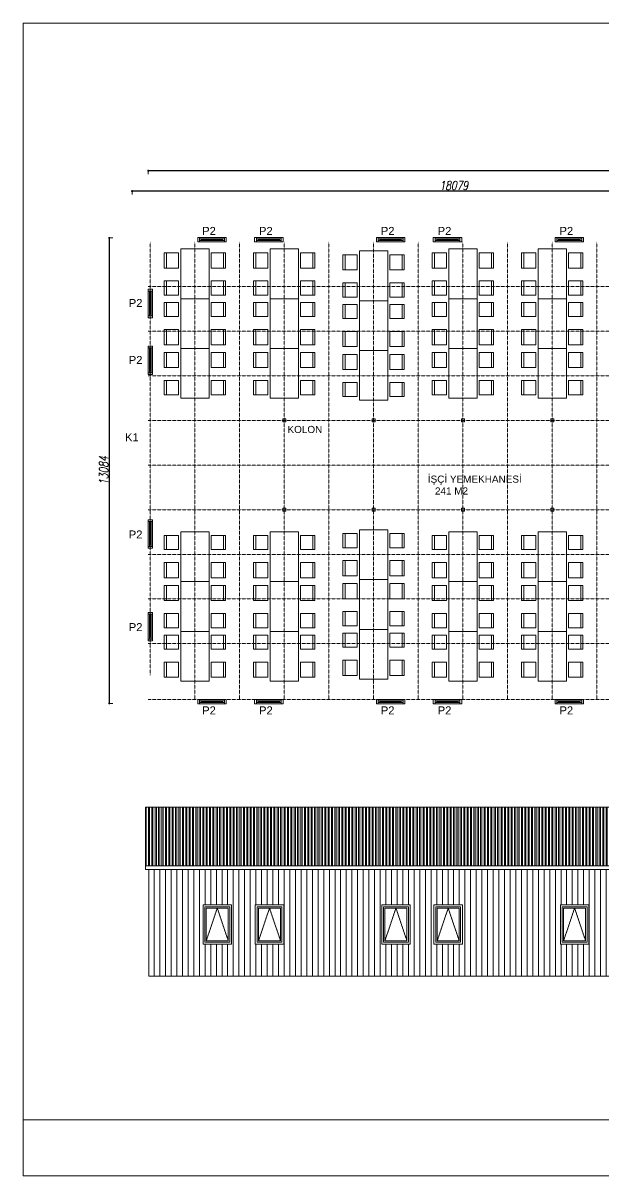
# Model space of a CAD drawing. Header units: millimetres. Extents: x 2046572 to 2142688, y 118270 to 150679.
# Drawn here: x 2046572 to 2062892, y 118270 to 150679 of the extents above; entities that cross this region are included whole.
import ezdxf

# ---------------------------------------------------------------- set-up
doc = ezdxf.new("R2010")
doc.units = ezdxf.units.MM
doc.header["$LTSCALE"] = 0.5
for name, pattern in [('CENTER2', [28.575, 19.05, -3.175, 3.175, -3.175]), ('CONTINU', [0]), ('DASHED2', [0.375, 0.25, -0.125]), ('HIDDEN2', [4.7625, 3.175, -1.5875])]:
    doc.linetypes.add(name, pattern=pattern)
doc.layers.get('0').update_dxf_attribs({"lineweight": 13})
for name, color, linetype, lineweight in [('AKS', 31, 'CENTER2', 0), ('KAPI', 213, 'Continuous', 13), ('OLCU', 7, 'Continuous', 15), ('PENCERE', 142, 'Continuous', 13), ('TARAMA', 251, 'Continuous', 5), ('TEFRİS-M', 232, 'Continuous', 5), ('TEFRİŞŞ', 1, 'Continuous', 9)]:
    doc.layers.add(name, color=color, linetype=linetype, lineweight=lineweight)
doc.layers.add('MAHALLER', color=231, linetype='Continuous')
doc.layers.add('ÖLÇÜ', color=7, linetype='Continuous', lineweight=9, true_color=0x908370)
doc.styles.add('Arch-Dim', font='italic8.shx', dxfattribs={"width": 0.75})
doc.styles.add('T3', font='arial.ttf')
doc.dimstyles.new('NURİŞ', dxfattribs={"dimtxt": 200, "dimasz": 1, "dimexe": 10, "dimexo": 50, "dimgap": 30, "dimtad": 1, "dimdec": 0, "dimrnd": 0.1, "dimzin": 12, "dimdsep": 46, "dimtxsty": 'Arch-Dim', "dimblk1": 'dot', "dimblk2": 'dot1', "dimsah": 1, "dimcen": 1, "dimse1": 1, "dimse2": 1, "dimclrd": 256, "dimclre": 256, "dimclrt": 256, "dimadec": 1, "dimazin": 3, "dimtfac": 1, "dimtdec": 0, "dimtix": 1, "dimtmove": 2, "dimatfit": 3, "dimfxl": 1, "dimtolj": 1, "dimtzin": 0, "dimarcsym": 0})

# ---------------------------------------------------------------- blocks, each defined once
blk = doc.blocks.new('dot')
at = {"layer": 'OLCU'}
h = blk.add_hatch(color=256, dxfattribs=at)
h.paths.add_polyline_path([(0, 15), (0, 0), (15, 0, 0.414214)])
h.paths.add_polyline_path([(0, 15, 0.414214), (-15, 0), (0, 0)])
h.paths.add_polyline_path([(-15, 0, 0.414214), (0, -15), (0, 0)])
h.paths.add_polyline_path([(15, 0), (0, 0), (0, -15, 0.414214)])
for p, q in [((-25, 0), (25, 0)), ((0, 25), (0, -100))]:
    blk.add_line(p, q, dxfattribs=at)
blk.add_circle((0, 0), 15, dxfattribs=at)
blk = doc.blocks.new('dot1')
at = {"layer": 'OLCU'}
h = blk.add_hatch(color=256, dxfattribs=at)
h.paths.add_polyline_path([(0, -15), (0, 0), (-15, 0, 0.414214)])
h.paths.add_polyline_path([(0, -15, 0.414214), (15, 0), (0, 0)])
h.paths.add_polyline_path([(15, 0, 0.414214), (0, 15), (0, 0)])
h.paths.add_polyline_path([(-15, 0), (0, 0), (0, 15, 0.414214)])
for p, q in [((25, 0), (-25, 0)), ((0, -25), (0, 100))]:
    blk.add_line(p, q, dxfattribs=at)
blk.add_circle((0, 0), 15, dxfattribs=at)
blk = doc.blocks.new('*D23')
at = {"layer": 'Defpoints', "color": 0, "linetype": 'CONTINU', "transparency": 16777216}
for p in [(2050145, 144639), (2048994, 131555), (2050145, 131555)]:
    blk.add_point(p, dxfattribs=at)
at = {"layer": 'ÖLÇÜ', "linetype": 'CONTINU', "lineweight": -2, "transparency": 16777216}
blk.add_line((2048994, 144638), (2048994, 131556), dxfattribs=at)
for name, p, rotation in [('dot', (2048994, 144639), 90), ('dot1', (2048994, 131555), 270)]:
    blk.add_blockref(name, p, dxfattribs=dict(at, rotation=rotation))
at = {"layer": 'ÖLÇÜ', "linetype": 'CONTINU', "transparency": 16777216, "insert": (2048839, 138097), "char_height": 250, "attachment_point": 5, "rotation": 90, "style": 'Arch-Dim'}
blk.add_mtext('\\A1;13084', dxfattribs=at)
blk = doc.blocks.new('80x110')
at = {"layer": 'PENCERE'}
for p, q in [((1931734, 147171), (1930934, 147171)), ((1931734, 147051), (1930934, 147051)), ((1931034, 147086), (1931034, 147136)), ((1931634, 147111), (1931034, 147111)), ((1931634, 147086), (1931634, 147136))]:
    blk.add_line(p, q, dxfattribs=at)
for points in [[(1930984, 147171), (1930934, 147171), (1930934, 147051), (1930984, 147051)], [(1931684, 147171), (1931734, 147171), (1931734, 147051), (1931684, 147051)], [(1931684, 147086), (1931684, 147136), (1930984, 147136), (1930984, 147086)]]:
    blk.add_lwpolyline(points, close=True, dxfattribs=at)
blk = doc.blocks.new('*D29')
at = {"layer": 'Defpoints', "color": 0, "linetype": 'CONTINU', "transparency": 16777216}
for p in [(2049637, 145957), (2049637, 144529), (2067715, 144529)]:
    blk.add_point(p, dxfattribs=at)
at = {"layer": 'ÖLÇÜ', "linetype": 'CONTINU', "lineweight": -2, "transparency": 16777216}
blk.add_line((2067714, 145957), (2049638, 145957), dxfattribs=at)
at = {"layer": 'ÖLÇÜ', "linetype": 'CONTINU', "lineweight": -2, "transparency": 16777216, "rotation": 180}
blk.add_blockref('dot1', (2049637, 145957), dxfattribs=at)
at = {"layer": 'ÖLÇÜ', "linetype": 'CONTINU', "lineweight": -2, "transparency": 16777216}
blk.add_blockref('dot', (2067715, 145957), dxfattribs=at)
at = {"layer": 'ÖLÇÜ', "linetype": 'CONTINU', "transparency": 16777216, "insert": (2058676, 146112), "char_height": 250, "attachment_point": 5, "style": 'Arch-Dim'}
blk.add_mtext('\\A1;18079', dxfattribs=at)
blk = doc.blocks.new('*D30')
at = {"layer": 'Defpoints', "color": 0, "linetype": 'CONTINU', "transparency": 16777216}
for p in [(2050090, 146529), (2091615, 144639), (2050090, 144529)]:
    blk.add_point(p, dxfattribs=at)
at = {"layer": 'ÖLÇÜ', "linetype": 'CONTINU', "lineweight": -2, "transparency": 16777216}
blk.add_line((2091614, 146529), (2050091, 146529), dxfattribs=at)
at = {"layer": 'ÖLÇÜ', "linetype": 'CONTINU', "lineweight": -2, "transparency": 16777216, "rotation": 180}
blk.add_blockref('dot1', (2050090, 146529), dxfattribs=at)
at = {"layer": 'ÖLÇÜ', "linetype": 'CONTINU', "lineweight": -2, "transparency": 16777216}
blk.add_blockref('dot', (2091615, 146529), dxfattribs=at)
at = {"layer": 'ÖLÇÜ', "linetype": 'CONTINU', "transparency": 16777216, "insert": (2070853, 146684), "char_height": 250, "attachment_point": 5, "style": 'Arch-Dim'}
blk.add_mtext('\\A1;41525', dxfattribs=at)
blk = doc.blocks.new('YEMEK MASASI 4 KİŞİLİK')
for p, q in [((204766, 129592), (204338, 129592)), ((204338, 129592), (204338, 129192)), ((204766, 129526), (204338, 129526)), ((204766, 129192), (204766, 129592)), ((205127, 129192), (205127, 129592)), ((205127, 129592), (205527, 129592)), ((205527, 129526), (205127, 129526)), ((205527, 129592), (205527, 129192)), ((205629, 129131), (204229, 129131)), ((204229, 129131), (204229, 128331)), ((204338, 129192), (204766, 129192)), ((205527, 129192), (205127, 129192)), ((205629, 128331), (205629, 129131)), ((204229, 128331), (205629, 128331)), ((204338, 128270), (204766, 128270)), ((204338, 127870), (204338, 128270)), ((204766, 128270), (204766, 127870)), ((205527, 128270), (205127, 128270)), ((205127, 128270), (205127, 127870)), ((205527, 127870), (205527, 128270)), ((204766, 127932), (204338, 127932)), ((204766, 127870), (204338, 127870)), ((205527, 127932), (205127, 127932)), ((205127, 127870), (205527, 127870))]:
    blk.add_line(p, q)

msp = doc.modelspace()

# ---------------------------------------------------------------- hatches: boundary and pattern name
at = {"layer": 'TARAMA', "lineweight": 0}
h = msp.add_hatch(dxfattribs=at)
h.set_pattern_fill('ANSI32,_O', color=256, scale=10, angle=45)
h.set_pattern_definition([(90, (171383.35, 10974.64), (-95.25, 2e-14), []), (90, (171415.1, 11006.39), (-95.25, 2e-14), [])])
h.paths.add_polyline_path([(2050008.4, 126987.9), (2091715.3, 126987.9), (2091715.3, 128587.9), (2050008.4, 128637.9)])
h = msp.add_hatch(dxfattribs=at)
h.set_pattern_fill('ANSI31', color=256, scale=50, angle=45)
h.paths.add_polyline_path([(2084244.8, 125887.9), (2085144.8, 125887.9), (2085144.8, 123887.9), (2091615.3, 123887.9), (2091615.3, 126887.9), (2050108.4, 126887.9), (2050108.4, 123887.9), (2065561, 123887.9), (2065561, 125887.9), (2066461, 125887.9), (2067361, 125887.9), (2067361, 123887.9), (2084244.8, 123887.9)])
h.paths.add_polyline_path([(2069378, 124787.9), (2068578, 124787.9), (2068578, 125887.9), (2069378, 125887.9)], flags=16)
h.paths.add_polyline_path([(2069328, 124837.9), (2068628, 124837.9), (2068628, 125837.9), (2069328, 125837.9)], flags=0)
h.paths.add_polyline_path([(2069288, 124877.9), (2068668, 124877.9), (2068668, 125797.9), (2069288, 125797.9)], flags=0)
h.paths.add_polyline_path([(2080527.7, 125887.9), (2081327.7, 125887.9), (2081327.7, 124787.9), (2080527.7, 124787.9)], flags=16)
h.paths.add_polyline_path([(2080577.7, 125837.9), (2081277.7, 125837.9), (2081277.7, 124837.9), (2080577.7, 124837.9)], flags=0)
h.paths.add_polyline_path([(2080617.7, 125797.9), (2081237.7, 125797.9), (2081237.7, 124877.9), (2080617.7, 124877.9)], flags=0)
h.paths.add_polyline_path([(2063936.7, 124787.9), (2063136.7, 124787.9), (2063136.7, 125887.9), (2063936.7, 125887.9)], flags=16)
h.paths.add_polyline_path([(2063886.7, 124837.9), (2063186.7, 124837.9), (2063186.7, 125837.9), (2063886.7, 125837.9)], flags=0)
h.paths.add_polyline_path([(2063846.7, 124877.9), (2063226.7, 124877.9), (2063226.7, 125797.9), (2063846.7, 125797.9)], flags=0)
h.paths.add_polyline_path([(2062468.4, 124787.9), (2061668.4, 124787.9), (2061668.4, 125887.9), (2062468.4, 125887.9)], flags=16)
h.paths.add_polyline_path([(2062418.4, 124837.9), (2061718.4, 124837.9), (2061718.4, 125837.9), (2062418.4, 125837.9)], flags=0)
h.paths.add_polyline_path([(2062378.4, 124877.9), (2061758.4, 124877.9), (2061758.4, 125797.9), (2062378.4, 125797.9)], flags=0)
h.paths.add_polyline_path([(2086768.4, 125887.9), (2087568.4, 125887.9), (2087568.4, 124787.9), (2086768.4, 124787.9)], flags=16)
h.paths.add_polyline_path([(2086818.4, 125837.9), (2087518.4, 125837.9), (2087518.4, 124837.9), (2086818.4, 124837.9)], flags=0)
h.paths.add_polyline_path([(2086858.4, 125797.9), (2087478.4, 125797.9), (2087478.4, 124877.9), (2086858.4, 124877.9)], flags=0)
h.paths.add_polyline_path([(2058916.7, 124787.9), (2058116.7, 124787.9), (2058116.7, 125887.9), (2058916.7, 125887.9)], flags=16)
h.paths.add_polyline_path([(2058866.7, 124837.9), (2058166.7, 124837.9), (2058166.7, 125837.9), (2058866.7, 125837.9)], flags=0)
h.paths.add_polyline_path([(2058826.7, 124877.9), (2058206.7, 124877.9), (2058206.7, 125797.9), (2058826.7, 125797.9)], flags=0)
h.paths.add_polyline_path([(2057448.4, 124787.9), (2056648.4, 124787.9), (2056648.4, 125887.9), (2057448.4, 125887.9)], flags=16)
h.paths.add_polyline_path([(2057398.4, 124837.9), (2056698.4, 124837.9), (2056698.4, 125837.9), (2057398.4, 125837.9)], flags=0)
h.paths.add_polyline_path([(2057358.4, 124877.9), (2056738.4, 124877.9), (2056738.4, 125797.9), (2057358.4, 125797.9)], flags=0)
h.paths.add_polyline_path([(2089491.7, 125887.9), (2090291.7, 125887.9), (2090291.7, 124787.9), (2089491.7, 124787.9)], flags=16)
h.paths.add_polyline_path([(2089541.7, 125837.9), (2090241.7, 125837.9), (2090241.7, 124837.9), (2089541.7, 124837.9)], flags=0)
h.paths.add_polyline_path([(2089581.7, 125797.9), (2090201.7, 125797.9), (2090201.7, 124877.9), (2089581.7, 124877.9)], flags=0)
h.paths.add_polyline_path([(2053896.7, 124787.9), (2053096.7, 124787.9), (2053096.7, 125887.9), (2053896.7, 125887.9)], flags=16)
h.paths.add_polyline_path([(2053846.7, 124837.9), (2053146.7, 124837.9), (2053146.7, 125837.9), (2053846.7, 125837.9)], flags=0)
h.paths.add_polyline_path([(2053806.7, 124877.9), (2053186.7, 124877.9), (2053186.7, 125797.9), (2053806.7, 125797.9)], flags=0)
h.paths.add_polyline_path([(2052428.4, 124787.9), (2051628.4, 124787.9), (2051628.4, 125887.9), (2052428.4, 125887.9)], flags=16)
h.paths.add_polyline_path([(2052378.4, 124837.9), (2051678.4, 124837.9), (2051678.4, 125837.9), (2052378.4, 125837.9)], flags=0)
h.paths.add_polyline_path([(2052338.4, 124877.9), (2051718.4, 124877.9), (2051718.4, 125797.9), (2052338.4, 125797.9)], flags=0)

# ---------------------------------------------------------------- linework, layer by layer
at = {"linetype": 'CONTINU'}
for points in [[(2046572, 150678.5), (2094485.1, 150678.5), (2094485.1, 118269.8), (2046572, 118269.8), (2046572, 150678.5)], [(2050108.4, 126887.9), (2050008.4, 126887.9), (2050008.4, 128637.9), (2050108.4, 128637.9)], [(2091615.3, 126887.9), (2091715.3, 126887.9), (2091715.3, 128637.9), (2050108.4, 128637.9)], [(2050008.4, 126987.9), (2091715.3, 126987.9)], [(2091715.3, 126887.9), (2050108.4, 126887.9), (2050108.4, 123887.9), (2091615.3, 123887.9), (2091615.3, 126887.9)]]:
    msp.add_lwpolyline(points, dxfattribs=at)
msp.add_lwpolyline([(2046572, 118269.8), (2094485.1, 118269.8), (2094485.1, 119849), (2046572, 119849)], close=True, dxfattribs=at)
at = {"layer": 'AKS', "linetype": 'HIDDEN2'}
for points in [[(2050145.3, 144528.6), (2050145.3, 132348.6)], [(2051400.3, 144528.6), (2051400.3, 131664.8)], [(2052655.3, 144528.6), (2052655.3, 131664.8)], [(2053910.3, 144528.6), (2053910.3, 131664.8)], [(2055165.3, 144528.6), (2055165.3, 131664.8)], [(2056420.3, 144528.6), (2056420.3, 131664.8)], [(2057675.3, 144528.6), (2057675.3, 131664.8)], [(2058930.3, 144528.6), (2058930.3, 131664.8)], [(2060185.3, 144528.6), (2060185.3, 131664.8)], [(2061440.3, 144528.6), (2061440.3, 131664.8)], [(2062695.3, 144528.6), (2062695.3, 131664.8)], [(2050090.3, 143273.6), (2091560.3, 143273.6)], [(2050090.3, 142018.6), (2091560.3, 142018.6)], [(2050090.3, 140763.6), (2091560.3, 140763.6)], [(2050090.3, 139508.6), (2091560.3, 139508.6)], [(2050090.3, 138253.6), (2091560.3, 138253.6)], [(2050090.3, 136998.6), (2091560.3, 136998.6)], [(2050090.3, 135743.6), (2091560.3, 135743.6)], [(2050090.3, 134488.6), (2091560.3, 134488.6)], [(2050090.3, 133233.6), (2091560.3, 133233.6)], [(2050090.3, 131664.8), (2080265.3, 131664.8)]]:
    msp.add_lwpolyline(points, dxfattribs=at)
at = {"layer": 'PENCERE'}
for points in [[(2051628.4, 124787.9), (2052428.4, 124787.9), (2052428.4, 125887.9), (2051628.4, 125887.9), (2051628.4, 124787.9)], [(2053096.7, 124787.9), (2053896.7, 124787.9), (2053896.7, 125887.9), (2053096.7, 125887.9), (2053096.7, 124787.9)], [(2056648.4, 124787.9), (2057448.4, 124787.9), (2057448.4, 125887.9), (2056648.4, 125887.9), (2056648.4, 124787.9)], [(2058116.7, 124787.9), (2058916.7, 124787.9), (2058916.7, 125887.9), (2058116.7, 125887.9), (2058116.7, 124787.9)], [(2061668.4, 124787.9), (2062468.4, 124787.9), (2062468.4, 125887.9), (2061668.4, 125887.9), (2061668.4, 124787.9)]]:
    msp.add_lwpolyline(points, dxfattribs=at)
for points in [[(2051678.4, 124837.9), (2052378.4, 124837.9), (2052378.4, 125837.9), (2051678.4, 125837.9)], [(2051718.4, 124877.9), (2052338.4, 124877.9), (2052338.4, 125797.9), (2051718.4, 125797.9)], [(2053146.7, 124837.9), (2053846.7, 124837.9), (2053846.7, 125837.9), (2053146.7, 125837.9)], [(2053186.7, 124877.9), (2053806.7, 124877.9), (2053806.7, 125797.9), (2053186.7, 125797.9)], [(2056698.4, 124837.9), (2057398.4, 124837.9), (2057398.4, 125837.9), (2056698.4, 125837.9)], [(2056738.4, 124877.9), (2057358.4, 124877.9), (2057358.4, 125797.9), (2056738.4, 125797.9)], [(2058166.7, 124837.9), (2058866.7, 124837.9), (2058866.7, 125837.9), (2058166.7, 125837.9)], [(2058206.7, 124877.9), (2058826.7, 124877.9), (2058826.7, 125797.9), (2058206.7, 125797.9)], [(2061718.4, 124837.9), (2062418.4, 124837.9), (2062418.4, 125837.9), (2061718.4, 125837.9)], [(2061758.4, 124877.9), (2062378.4, 124877.9), (2062378.4, 125797.9), (2061758.4, 125797.9)]]:
    msp.add_lwpolyline(points, close=True, dxfattribs=at)
at = {"layer": 'PENCERE', "linetype": 'DASHED2', "ltscale": 5}
for points in [[(2051718.4, 124877.9), (2052028.4, 125797.9), (2052338.4, 124877.9)], [(2053186.7, 124877.9), (2053496.7, 125797.9), (2053806.7, 124877.9)], [(2056738.4, 124877.9), (2057048.4, 125797.9), (2057358.4, 124877.9)], [(2058206.7, 124877.9), (2058516.7, 125797.9), (2058826.7, 124877.9)], [(2061758.4, 124877.9), (2062068.4, 125797.9), (2062378.4, 124877.9)]]:
    msp.add_lwpolyline(points, dxfattribs=at)
at = {"layer": 'TEFRİŞŞ', "linetype": 'CONTINU'}
for points in [[(2053870.3, 139548.6), (2053950.3, 139548.6), (2053950.3, 139468.6), (2053870.3, 139468.6), (2053870.3, 139548.6)], [(2056380.3, 139548.6), (2056460.3, 139548.6), (2056460.3, 139468.6), (2056380.3, 139468.6), (2056380.3, 139548.6)], [(2058890.3, 139548.6), (2058970.3, 139548.6), (2058970.3, 139468.6), (2058890.3, 139468.6), (2058890.3, 139548.6)], [(2061400.3, 139548.6), (2061480.3, 139548.6), (2061480.3, 139468.6), (2061400.3, 139468.6), (2061400.3, 139548.6)], [(2053870.3, 137038.6), (2053950.3, 137038.6), (2053950.3, 136958.6), (2053870.3, 136958.6), (2053870.3, 137038.6)], [(2056380.3, 137038.6), (2056460.3, 137038.6), (2056460.3, 136958.6), (2056380.3, 136958.6), (2056380.3, 137038.6)], [(2058890.3, 137038.6), (2058970.3, 137038.6), (2058970.3, 136958.6), (2058890.3, 136958.6), (2058890.3, 137038.6)], [(2061400.3, 137038.6), (2061480.3, 137038.6), (2061480.3, 136958.6), (2061400.3, 136958.6), (2061400.3, 137038.6)]]:
    msp.add_lwpolyline(points, dxfattribs=at)

# ---------------------------------------------------------------- block references
at = {"layer": 'TEFRİS-M', "xscale": -1, "rotation": 90}
for p in [(2180131.5, 348558.5), (2182641.5, 348558.5), (2185151.5, 348503.5), (2187661.5, 348558.5), (2190171.5, 348558.5), (2180131.5, 345758.5), (2182641.5, 345758.5), (2185151.5, 345703.5), (2187661.5, 345758.5), (2190171.5, 345758.5), (2180131.5, 339207.6), (2182641.5, 339207.6), (2185151.5, 339262.6), (2187661.5, 339207.6), (2190171.5, 339207.6)]:
    msp.add_blockref('YEMEK MASASI 4 KİŞİLİK', p, dxfattribs=at)
at = {"layer": 'TEFRİS-M'}
for p, rotation in [((2180131.5, -62700.5), 90), ((2182641.5, -62700.5), 90), ((2187661.5, -62700.5), 90), ((2190171.5, -62700.5), 90), ((2185151.5, -62755.5), 90), ((2180131.5, -69251.3), 90.00000000000001), ((2182641.5, -69251.3), 90.00000000000001), ((2185151.5, -69196.3), 90.00000000000001), ((2187661.5, -69251.3), 90.00000000000001), ((2190171.5, -69251.3), 90.00000000000001), ((2180131.5, -72051.3), 90.00000000000001), ((2182641.5, -72051.3), 90.00000000000001), ((2185151.5, -71996.3), 90.00000000000001), ((2187661.5, -72051.3), 90.00000000000001), ((2190171.5, -72051.3), 90.00000000000001)]:
    msp.add_blockref('YEMEK MASASI 4 KİŞİLİK', p, dxfattribs=dict(at, rotation=rotation))
at = {"layer": 'TEFRİŞŞ', "linetype": 'CONTINU'}
for p in [(120546, -2522.1), (122143.7, -2522.1), (125566, -2522.1), (127163.7, -2522.1), (130586, -2522.1)]:
    msp.add_blockref('80x110', p, dxfattribs=at)
at = {"layer": 'TEFRİŞŞ', "linetype": 'CONTINU', "xscale": -1}
for p, rotation in [((2197255.9, 2074127.9), 90.00000000000792), ((2197255.9, 2072530.2), 90.00000000000792), ((120546, 278715.5), 180), ((122143.7, 278715.5), 180), ((125566, 278715.5), 180), ((127163.7, 278715.5), 180), ((130586, 278715.5), 180)]:
    msp.add_blockref('80x110', p, dxfattribs=dict(at, rotation=rotation))
at = {"layer": 'TEFRİŞŞ', "linetype": 'CONTINU', "rotation": 89.9999999999921}
for p in [(2197255.9, -1795019.6), (2197255.9, -1797620.8)]:
    msp.add_blockref('80x110', p, dxfattribs=at)

# ---------------------------------------------------------------- texts
at = {"layer": 'KAPI', "style": 'T3'}
msp.add_text('K1', height=225, dxfattribs=at).set_placement((2049436.8, 138921.3))
at = {"layer": 'MAHALLER', "linetype": 'CONTINU', "style": 'T3'}
for s, p in [('KOLON', (2054000.8, 139154.6)), ('İŞÇİ YEMEKHANESİ  ', (2057944.3, 137758.2)), ('241 M2', (2058144.5, 137424))]:
    msp.add_text(s, height=200, dxfattribs=at).set_placement(p)
at = {"layer": 'PENCERE', "style": 'T3'}
for p in [(2051604.2, 144722.4), (2053202, 144722.4), (2056624.2, 144722.4), (2058222, 144722.4), (2061644.2, 144722.4), (2049541.9, 142696.4), (2049541.9, 141095.2), (2049541.9, 136189.4), (2049541.9, 133584.8), (2051604.2, 131245), (2053202, 131245), (2056624.2, 131245), (2058222, 131245), (2061644.2, 131245)]:
    msp.add_text('P2', height=225, dxfattribs=at).set_placement(p)

# ---------------------------------------------------------------- dimensions: what is measured, and where the dimension line sits
at = {"layer": 'ÖLÇÜ', "linetype": 'CONTINU'}
for base, p1, p2, picture, middle in [((2050090.3, 146529.5), (2091615.3, 144638.6), (2050090.3, 144528.6), '*D30', (2070852.8, 146684.5)), ((2049636.7898, 145957.3053), (2067715.2861, 144528.5638), (2049636.7898, 144528.5638), '*D29', (2058676.0379, 146112.3053))]:
    dim = msp.add_linear_dim(base=base, p1=p1, p2=p2, dimstyle='NURİŞ', override={"dimtxt": 250}, dxfattribs=at)
    dim.commit()
    dim.dimension.update_dxf_attribs({"geometry": picture, "text_midpoint": middle})
dim = msp.add_linear_dim(base=(2048994.1, 131554.8), p1=(2050145.3, 144638.6), p2=(2050145.3, 131554.8), angle=90, dimstyle='NURİŞ', override={"dimtxt": 250}, dxfattribs=at)
dim.commit()
dim.dimension.update_dxf_attribs({"geometry": '*D23', "text_midpoint": (2048839.1, 138096.7)})

doc.saveas('drawing.dxf')
